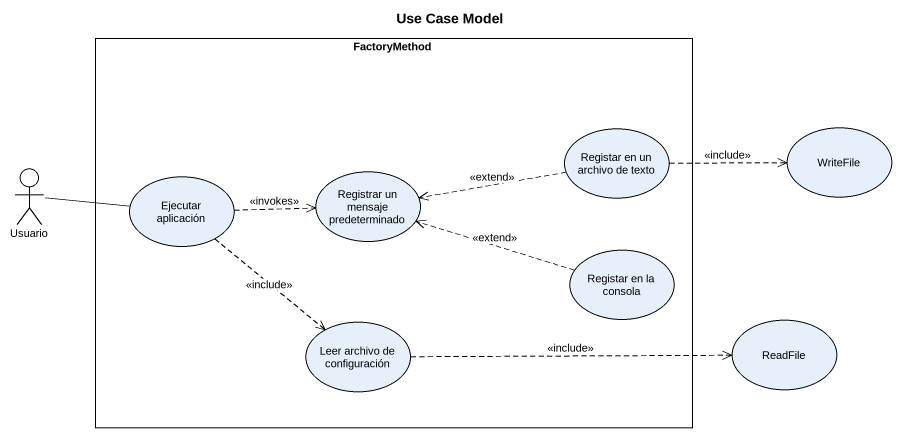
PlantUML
@startuml
title Use Case Model
rectangle FactoryMethod {
  usecase "Registar en un archivo de texto" as Registar_en_un_archivo_de
  usecase "Ejecutar aplicación" as Ejecutar_aplicación
  usecase "Registrar un mensaje predeterminado" as Registrar_un_mensaje
  usecase "Registar en la consola" as Registar_en_la_consola
  usecase "Leer archivo de configuración" as Leer_archivo_de
}
usecase WriteFile
actor Usuario
usecase ReadFile
Registar_en_un_archivo_de .right.> WriteFile : <<include>>
Registar_en_un_archivo_de .left.> Registrar_un_mensaje : <<extend>>
Usuario -right- Ejecutar_aplicación
Ejecutar_aplicación .right.> Registrar_un_mensaje : <<invokes>>
Ejecutar_aplicación ..> Leer_archivo_de : <<include>>
Registar_en_la_consola .left.> Registrar_un_mensaje : <<extend>>
Leer_archivo_de .right.> ReadFile : <<include>>
@enduml
